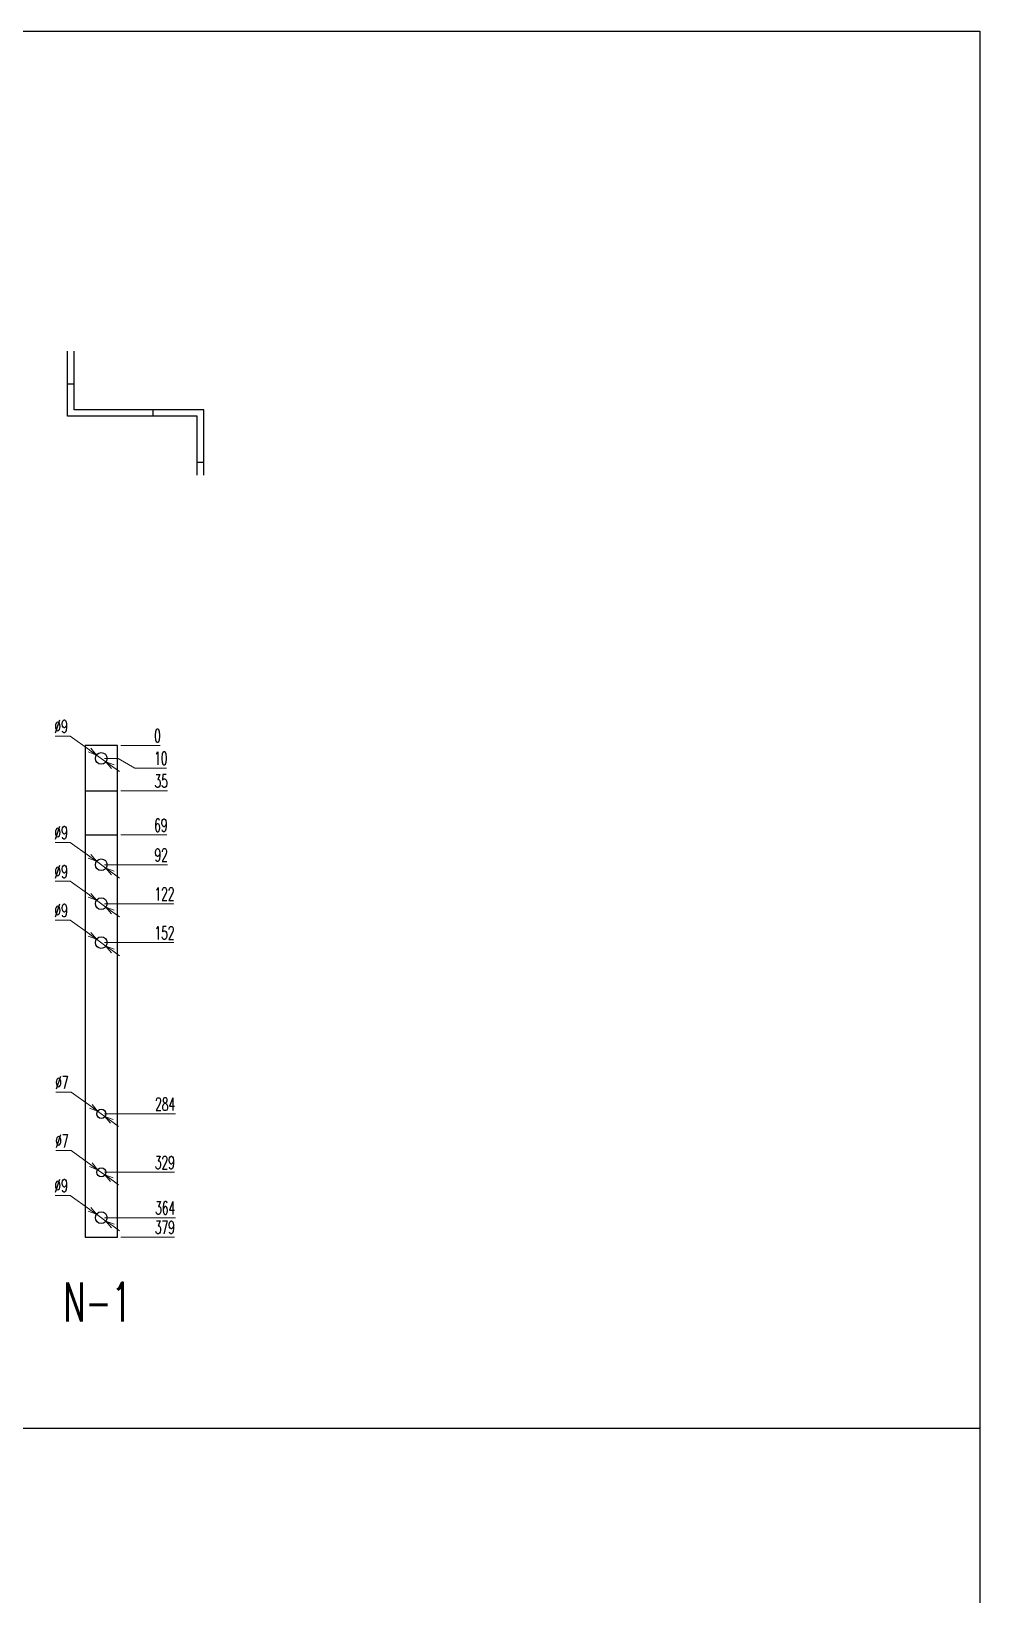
# Model space of a CAD drawing. Header units: millimetres. Extents: x 123558 to 149079, y -1073 to 14418.
# Drawn here: x 131592 to 132323, y 13213 to 14418 of the extents above; entities that cross this region are included whole.
import ezdxf
from ezdxf.enums import TextEntityAlignment as Align

# ---------------------------------------------------------------- set-up
doc = ezdxf.new("R2010")
doc.units = ezdxf.units.MM
doc.header["$LTSCALE"] = 3
doc.styles.add('Ann_w01', font='romans.shx', dxfattribs={"width": 0.6, "bigfont": 'chineset.shx'})
doc.dimstyles.new('Dim 01_SC05', dxfattribs={"dimscale": 5, "dimtxt": 2, "dimasz": 1.3, "dimexe": 0.5, "dimexo": 0.5, "dimgap": 0.5, "dimtad": 1, "dimtoh": 1, "dimdec": 1, "dimzin": 12, "dimdsep": 46, "dimtxsty": 'Ann_w01', "dimblk": 'OPEN30', "dimcen": 1.5, "dimclrd": 6, "dimclre": 6, "dimclrt": 3, "dimadec": 1, "dimazin": 3, "dimtm": 1e-09, "dimtfac": 1, "dimtdec": 1, "dimtmove": 0, "dimatfit": 3, "dimldrblk": 'OPEN30', "dimfxl": 1, "dimtolj": 1, "dimlwd": 20, "dimlwe": 20, "dimarcsym": 0})

# ---------------------------------------------------------------- blocks, each defined once
blk = doc.blocks.new('*D537')
at = {"color": 6, "lineweight": 20, "transparency": 16777216}
blk.add_line((131660.5, 13488.7), (131702.1, 13488.7), dxfattribs=at)
at = {"layer": 'Defpoints', "color": 0, "transparency": 16777216}
for p in [(131645.5, 13867.7), (131658, 13488.7), (131684.5, 13488.7)]:
    blk.add_point(p, dxfattribs=at)
at = {"color": 3, "transparency": 16777216, "insert": (131694.5, 13496.2), "char_height": 10, "attachment_point": 5, "style": 'Ann_w01'}
blk.add_mtext('\\A1;379', dxfattribs=at)
blk = doc.blocks.new('_Open30')
at = {"color": 0, "linetype": 'ByBlock', "lineweight": -2}
for p, q in [((-1, 0.27), (0, 0)), ((0, 0), (-1, -0.27)), ((0, 0), (-1, 0))]:
    blk.add_line(p, q, dxfattribs=at)
blk = doc.blocks.new('*D538')
at = {"color": 6, "lineweight": 20, "transparency": 16777216}
blk.add_line((131648, 13503.7), (131702.7, 13503.7), dxfattribs=at)
at = {"layer": 'Defpoints', "color": 0, "transparency": 16777216}
for p in [(131645.5, 13867.7), (131645.5, 13503.7), (131684.5, 13503.7)]:
    blk.add_point(p, dxfattribs=at)
at = {"color": 3, "transparency": 16777216, "insert": (131694.8, 13511.2), "char_height": 10, "attachment_point": 5, "style": 'Ann_w01'}
blk.add_mtext('\\A1;364', dxfattribs=at)
blk = doc.blocks.new('*D539')
at = {"color": 6, "lineweight": 20, "transparency": 16777216}
blk.add_line((131648, 13538.7), (131702.1, 13538.7), dxfattribs=at)
at = {"layer": 'Defpoints', "color": 0, "transparency": 16777216}
for p in [(131645.5, 13867.7), (131645.5, 13538.7, 161.1), (131684.5, 13538.7, 161.1)]:
    blk.add_point(p, dxfattribs=at)
at = {"color": 3, "transparency": 16777216, "insert": (131694.5, 13546.2), "char_height": 10, "attachment_point": 5, "style": 'Ann_w01'}
blk.add_mtext('\\A1;329', dxfattribs=at)
blk = doc.blocks.new('*D540')
at = {"color": 6, "lineweight": 20, "transparency": 16777216}
blk.add_line((131648, 13583.7), (131702.7, 13583.7), dxfattribs=at)
at = {"layer": 'Defpoints', "color": 0, "transparency": 16777216}
for p in [(131645.5, 13867.7), (131645.5, 13583.7, 161.1), (131684.5, 13583.7, 161.1)]:
    blk.add_point(p, dxfattribs=at)
at = {"color": 3, "transparency": 16777216, "insert": (131694.8, 13591.2), "char_height": 10, "attachment_point": 5, "style": 'Ann_w01'}
blk.add_mtext('\\A1;284', dxfattribs=at)
blk = doc.blocks.new('*D541')
at = {"color": 6, "lineweight": 20, "transparency": 16777216}
blk.add_line((131648, 13715.7), (131701.5, 13715.7), dxfattribs=at)
at = {"layer": 'Defpoints', "color": 0, "transparency": 16777216}
for p in [(131645.5, 13867.7), (131645.5, 13715.7), (131684.5, 13715.7)]:
    blk.add_point(p, dxfattribs=at)
at = {"color": 3, "transparency": 16777216, "insert": (131694.2, 13723.2), "char_height": 10, "attachment_point": 5, "style": 'Ann_w01'}
blk.add_mtext('\\A1;152', dxfattribs=at)
blk = doc.blocks.new('*D542')
at = {"color": 6, "lineweight": 20, "transparency": 16777216}
blk.add_line((131648, 13745.7), (131701.5, 13745.7), dxfattribs=at)
at = {"layer": 'Defpoints', "color": 0, "transparency": 16777216}
for p in [(131645.5, 13867.7), (131645.5, 13745.7), (131684.5, 13745.7)]:
    blk.add_point(p, dxfattribs=at)
at = {"color": 3, "transparency": 16777216, "insert": (131694.2, 13753.2), "char_height": 10, "attachment_point": 5, "style": 'Ann_w01'}
blk.add_mtext('\\A1;122', dxfattribs=at)
blk = doc.blocks.new('*D543')
at = {"color": 6, "lineweight": 20, "transparency": 16777216}
blk.add_line((131648, 13775.7), (131696.7, 13775.7), dxfattribs=at)
at = {"layer": 'Defpoints', "color": 0, "transparency": 16777216}
for p in [(131645.5, 13867.7), (131645.5, 13775.7), (131684.5, 13775.7)]:
    blk.add_point(p, dxfattribs=at)
at = {"color": 3, "transparency": 16777216, "insert": (131691.8, 13783.2), "char_height": 10, "attachment_point": 5, "style": 'Ann_w01'}
blk.add_mtext('\\A1;92', dxfattribs=at)
blk = doc.blocks.new('*D544')
at = {"color": 6, "lineweight": 20, "transparency": 16777216}
blk.add_line((131660.5, 13798.7), (131696.1, 13798.7), dxfattribs=at)
at = {"layer": 'Defpoints', "color": 0, "transparency": 16777216}
for p in [(131645.5, 13867.7), (131658, 13798.7), (131684.5, 13798.7)]:
    blk.add_point(p, dxfattribs=at)
at = {"color": 3, "transparency": 16777216, "insert": (131691.5, 13806.2), "char_height": 10, "attachment_point": 5, "style": 'Ann_w01'}
blk.add_mtext('\\A1;69', dxfattribs=at)
blk = doc.blocks.new('*D545')
at = {"color": 6, "lineweight": 20, "transparency": 16777216}
blk.add_line((131660.5, 13832.7), (131696.7, 13832.7), dxfattribs=at)
at = {"layer": 'Defpoints', "color": 0, "transparency": 16777216}
for p in [(131645.5, 13867.7), (131658, 13832.7), (131684.5, 13832.7)]:
    blk.add_point(p, dxfattribs=at)
at = {"color": 3, "transparency": 16777216, "insert": (131691.8, 13840.2), "char_height": 10, "attachment_point": 5, "style": 'Ann_w01'}
blk.add_mtext('\\A1;35', dxfattribs=at)
blk = doc.blocks.new('*D546')
at = {"color": 6, "lineweight": 20, "transparency": 16777216}
for p, q in [((131648, 13857.7), (131658.5, 13857.7)), ((131658.5, 13857.7), (131671.5, 13850.3)), ((131671.5, 13850.3), (131695.8, 13850.3))]:
    blk.add_line(p, q, dxfattribs=at)
at = {"layer": 'Defpoints', "color": 0, "transparency": 16777216}
for p in [(131645.5, 13867.7), (131645.5, 13857.7), (131684.5, 13850.3)]:
    blk.add_point(p, dxfattribs=at)
at = {"color": 3, "transparency": 16777216, "insert": (131691.4, 13857.8), "char_height": 10, "attachment_point": 5, "style": 'Ann_w01'}
blk.add_mtext('\\A1;10', dxfattribs=at)
blk = doc.blocks.new('*D547')
at = {"color": 6, "lineweight": 20, "transparency": 16777216}
blk.add_line((131660.5, 13867.7), (131691, 13867.7), dxfattribs=at)
at = {"layer": 'Defpoints', "color": 0, "transparency": 16777216}
for p in [(131645.5, 13867.7), (131658, 13867.7), (131684.5, 13867.7)]:
    blk.add_point(p, dxfattribs=at)
at = {"color": 3, "transparency": 16777216, "insert": (131689, 13875.2), "char_height": 10, "attachment_point": 5, "style": 'Ann_w01'}
blk.add_mtext('\\A1;0', dxfattribs=at)
blk = doc.blocks.new('*D548')
at = {"color": 6, "lineweight": 20, "transparency": 16777216}
for p, q in [((131610.4, 13600.4), (131622.4, 13600.4)), ((131622.4, 13600.4), (131637.4, 13589.6)), ((131648.3, 13581.7), (131642.7, 13585.8)), ((131653.6, 13577.9), (131658.9, 13574.1))]:
    blk.add_line(p, q, dxfattribs=at)
at = {"layer": 'Defpoints', "color": 0, "transparency": 16777216}
for p in [(131642.7, 13585.8, 161.1), (131648.3, 13581.7, 161.1)]:
    blk.add_point(p, dxfattribs=at)
at = {"color": 6, "lineweight": 20, "transparency": 16777216, "xscale": 6.5, "yscale": 6.5, "zscale": 6.5}
for p, rotation in [((131642.7, 13585.8), 324.2305793376344), ((131648.3, 13581.7), 144.2305793376344)]:
    blk.add_blockref('_Open30', p, dxfattribs=dict(at, rotation=rotation))
at = {"color": 3, "transparency": 16777216, "insert": (131615.2, 13607.9), "char_height": 10, "attachment_point": 5, "style": 'Ann_w01'}
blk.add_mtext('\\A1;∅7', dxfattribs=at)
blk = doc.blocks.new('*D556')
at = {"color": 6, "lineweight": 20, "transparency": 16777216}
for p, q in [((131610.4, 13555.4), (131622.4, 13555.4)), ((131622.4, 13555.4), (131637.4, 13544.5)), ((131648.3, 13536.7), (131642.7, 13540.7)), ((131653.6, 13532.9), (131658.9, 13529.1))]:
    blk.add_line(p, q, dxfattribs=at)
at = {"layer": 'Defpoints', "color": 0, "transparency": 16777216}
for p in [(131642.7, 13540.7, 161.1), (131648.3, 13536.7, 161.1)]:
    blk.add_point(p, dxfattribs=at)
at = {"color": 6, "lineweight": 20, "transparency": 16777216, "xscale": 6.5, "yscale": 6.5, "zscale": 6.5}
for p, rotation in [((131642.7, 13540.7), 324.2305793375434), ((131648.3, 13536.7), 144.2305793375434)]:
    blk.add_blockref('_Open30', p, dxfattribs=dict(at, rotation=rotation))
at = {"color": 3, "transparency": 16777216, "insert": (131615.2, 13562.9), "char_height": 10, "attachment_point": 5, "style": 'Ann_w01'}
blk.add_mtext('\\A1;∅7', dxfattribs=at)
blk = doc.blocks.new('*D560')
at = {"color": 6, "lineweight": 20, "transparency": 16777216}
for p, q in [((131609.9, 13874.9), (131621.6, 13874.9)), ((131621.6, 13874.9), (131636.6, 13864.1)), ((131649.1, 13855.1), (131641.8, 13860.3)), ((131654.4, 13851.3), (131659.7, 13847.5))]:
    blk.add_line(p, q, dxfattribs=at)
at = {"layer": 'Defpoints', "color": 0, "transparency": 16777216}
for p in [(131641.8, 13860.3), (131649.1, 13855.1)]:
    blk.add_point(p, dxfattribs=at)
at = {"color": 6, "lineweight": 20, "transparency": 16777216, "xscale": 6.5, "yscale": 6.5, "zscale": 6.5}
for p, rotation in [((131641.8, 13860.3), 324.2305793373226), ((131649.1, 13855.1), 144.2305793373227)]:
    blk.add_blockref('_Open30', p, dxfattribs=dict(at, rotation=rotation))
at = {"color": 3, "transparency": 16777216, "insert": (131614.5, 13882.4), "char_height": 10, "attachment_point": 5, "style": 'Ann_w01'}
blk.add_mtext('\\A1;∅9', dxfattribs=at)
blk = doc.blocks.new('*D564')
at = {"color": 6, "lineweight": 20, "transparency": 16777216}
for p, q in [((131609.9, 13733), (131621.6, 13733)), ((131621.6, 13733), (131636.6, 13722.2)), ((131649.1, 13713.1), (131641.8, 13718.4)), ((131654.4, 13709.3), (131659.7, 13705.5))]:
    blk.add_line(p, q, dxfattribs=at)
at = {"layer": 'Defpoints', "color": 0, "transparency": 16777216}
for p in [(131641.8, 13718.4), (131649.1, 13713.1)]:
    blk.add_point(p, dxfattribs=at)
at = {"color": 6, "lineweight": 20, "transparency": 16777216, "xscale": 6.5, "yscale": 6.5, "zscale": 6.5}
for p, rotation in [((131641.8, 13718.4), 324.2305793371481), ((131649.1, 13713.1), 144.2305793371481)]:
    blk.add_blockref('_Open30', p, dxfattribs=dict(at, rotation=rotation))
at = {"color": 3, "transparency": 16777216, "insert": (131614.5, 13740.5), "char_height": 10, "attachment_point": 5, "style": 'Ann_w01'}
blk.add_mtext('\\A1;∅9', dxfattribs=at)
blk = doc.blocks.new('*D565')
at = {"color": 6, "lineweight": 20, "transparency": 16777216}
for p, q in [((131609.9, 13763), (131621.6, 13763)), ((131621.6, 13763), (131636.6, 13752.2)), ((131649.1, 13743.1), (131641.8, 13748.4)), ((131654.4, 13739.3), (131659.7, 13735.5))]:
    blk.add_line(p, q, dxfattribs=at)
at = {"layer": 'Defpoints', "color": 0, "transparency": 16777216}
for p in [(131641.8, 13748.4), (131649.1, 13743.1)]:
    blk.add_point(p, dxfattribs=at)
at = {"color": 6, "lineweight": 20, "transparency": 16777216, "xscale": 6.5, "yscale": 6.5, "zscale": 6.5}
for p, rotation in [((131641.8, 13748.4), 324.2305793374398), ((131649.1, 13743.1), 144.2305793374398)]:
    blk.add_blockref('_Open30', p, dxfattribs=dict(at, rotation=rotation))
at = {"color": 3, "transparency": 16777216, "insert": (131614.5, 13770.5), "char_height": 10, "attachment_point": 5, "style": 'Ann_w01'}
blk.add_mtext('\\A1;∅9', dxfattribs=at)
blk = doc.blocks.new('*D566')
at = {"color": 6, "lineweight": 20, "transparency": 16777216}
for p, q in [((131609.9, 13793), (131621.6, 13793)), ((131621.6, 13793), (131636.6, 13782.2)), ((131649.1, 13773.1), (131641.8, 13778.4)), ((131654.4, 13769.3), (131659.7, 13765.5))]:
    blk.add_line(p, q, dxfattribs=at)
at = {"layer": 'Defpoints', "color": 0, "transparency": 16777216}
for p in [(131641.8, 13778.4), (131649.1, 13773.1)]:
    blk.add_point(p, dxfattribs=at)
at = {"color": 6, "lineweight": 20, "transparency": 16777216, "xscale": 6.5, "yscale": 6.5, "zscale": 6.5}
for p, rotation in [((131641.8, 13778.4), 324.2305793376233), ((131649.1, 13773.1), 144.2305793376233)]:
    blk.add_blockref('_Open30', p, dxfattribs=dict(at, rotation=rotation))
at = {"color": 3, "transparency": 16777216, "insert": (131614.5, 13800.5), "char_height": 10, "attachment_point": 5, "style": 'Ann_w01'}
blk.add_mtext('\\A1;∅9', dxfattribs=at)
blk = doc.blocks.new('*D567')
at = {"color": 6, "lineweight": 20, "transparency": 16777216}
for p, q in [((131609.9, 13520.9), (131621.6, 13520.9)), ((131621.6, 13520.9), (131636.6, 13510.1)), ((131649.1, 13501.1), (131641.8, 13506.3)), ((131654.4, 13497.3), (131659.7, 13493.5))]:
    blk.add_line(p, q, dxfattribs=at)
at = {"layer": 'Defpoints', "color": 0, "transparency": 16777216}
for p in [(131641.8, 13506.3), (131649.1, 13501.1)]:
    blk.add_point(p, dxfattribs=at)
at = {"color": 6, "lineweight": 20, "transparency": 16777216, "xscale": 6.5, "yscale": 6.5, "zscale": 6.5}
for p, rotation in [((131641.8, 13506.3), 324.230579337473), ((131649.1, 13501.1), 144.230579337473)]:
    blk.add_blockref('_Open30', p, dxfattribs=dict(at, rotation=rotation))
at = {"color": 3, "transparency": 16777216, "insert": (131614.5, 13528.4), "char_height": 10, "attachment_point": 5, "style": 'Ann_w01'}
blk.add_mtext('\\A1;∅9', dxfattribs=at)

msp = doc.modelspace()

# ---------------------------------------------------------------- linework, layer by layer
at = {"color": 2}
for p, q in [((131619.54, 14146.52), (131624.54, 14146.52)), ((131685.54, 14121.52), (131685.54, 14126.52)), ((131719.54, 14086.02), (131724.54, 14086.02))]:
    msp.add_line(p, q, dxfattribs=at)
for p, q in [((131633, 13832.7), (131658, 13832.7)), ((131633, 13798.7), (131658, 13798.7)), ((130753.55, 13341.35), (132322.9, 13341.35))]:
    msp.add_line(p, q)
for points in [[(130753.55, 14418.19), (132322.9, 14418.19), (132322.9, 11964.06), (130753.55, 11964.06)], [(131633, 13488.7), (131658, 13488.7), (131658, 13867.7), (131633, 13867.7)]]:
    msp.add_lwpolyline(points, close=True)
for points in [[(131719.54, 14076.02), (131719.54, 14121.52), (131619.54, 14121.52), (131619.54, 14171.52)], [(131724.54, 14076.02), (131724.54, 14126.52), (131624.54, 14126.52), (131624.54, 14171.52)]]:
    msp.add_lwpolyline(points, dxfattribs=at)
for centre, radius in [((131645.5, 13857.7), 4.5), ((131645.5, 13775.75), 4.5), ((131645.5, 13745.75), 4.5), ((131645.5, 13715.75), 4.5), ((131645.5, 13583.75, 161.11), 3.5), ((131645.5, 13538.7, 161.11), 3.5), ((131645.5, 13503.7), 4.5)]:
    msp.add_circle(centre, radius)

# ---------------------------------------------------------------- texts
at = {"style": 'Ann_w01', "width": 0.6}
msp.add_text('N-1', height=30, dxfattribs=at).set_placement((131642.72, 13438.7), align=Align.MIDDLE_CENTER)

# ---------------------------------------------------------------- dimensions: what is measured, and where the dimension line sits
for p1, p2, picture, middle in [((131649.15, 13855.07), (131641.85, 13860.33), '*D560', (131614.49, 13874.94)), ((131649.15, 13773.11), (131641.85, 13778.38), '*D566', (131614.49, 13792.99)), ((131649.15, 13743.11), (131641.85, 13748.38), '*D565', (131614.49, 13762.99)), ((131649.15, 13713.11), (131641.85, 13718.38), '*D564', (131614.49, 13732.99)), ((131648.34, 13581.7, 161.11), (131642.66, 13585.79, 161.11), '*D548', (131615.16, 13600.4)), ((131648.34, 13536.66, 161.11), (131642.66, 13540.75, 161.11), '*D556', (131615.16, 13555.36)), ((131649.15, 13501.07), (131641.85, 13506.33), '*D567', (131614.49, 13520.94))]:
    dim = msp.add_diameter_dim_2p(p1=p1, p2=p2, dimstyle='Dim 01_SC05')
    dim.commit()
    dim.dimension.update_dxf_attribs({"geometry": picture, "text_midpoint": middle, "dimtype": 163})
for feature_location, offset, origin, picture, middle in [((131657.99734837, 13867.70116927), (26.45663534, 0), (131645.49734837, 13867.70116927), '*D547', (131688.95398371, 13875.20116927)), ((131658, 13488.7), (26.46, 0), (131645.5, 13867.7), '*D537', (131694.53, 13496.2)), ((131645.5, 13503.7), (38.96, 0), (131645.5, 13867.7), '*D538', (131694.81, 13511.2)), ((131645.5, 13538.7, 161.11), (38.96, 0), (131645.5, 13867.7), '*D539', (131694.53, 13546.2)), ((131645.4973, 13583.7451, 161.1096), (38.9566, 0), (131645.4973, 13867.7012), '*D540', (131694.8111, 13591.2451)), ((131645.4973, 13715.7451), (38.9566, 0), (131645.4973, 13867.7012), '*D541', (131694.2397, 13723.2451)), ((131645.4973, 13745.7451), (38.9566, 0), (131645.4973, 13867.7012), '*D542', (131694.2397, 13753.2451)), ((131645.4973, 13775.7451), (38.9566, 0), (131645.4973, 13867.7012), '*D543', (131691.8111, 13783.2451)), ((131658, 13798.7), (26.46, 0), (131645.5, 13867.7), '*D544', (131691.53, 13806.2)), ((131658, 13832.7), (26.46, 0), (131645.5, 13867.7), '*D545', (131691.81, 13840.2)), ((131645.5, 13857.7), (38.96, -7.38), (131645.5, 13867.7), '*D546', (131691.38, 13857.82))]:
    dim = msp.add_ordinate_dim(feature_location=feature_location, offset=offset, dtype=0, origin=origin, dimstyle='Dim 01_SC05')
    dim.commit()
    dim.dimension.update_dxf_attribs({"geometry": picture, "text_midpoint": middle})

doc.saveas('drawing.dxf')
